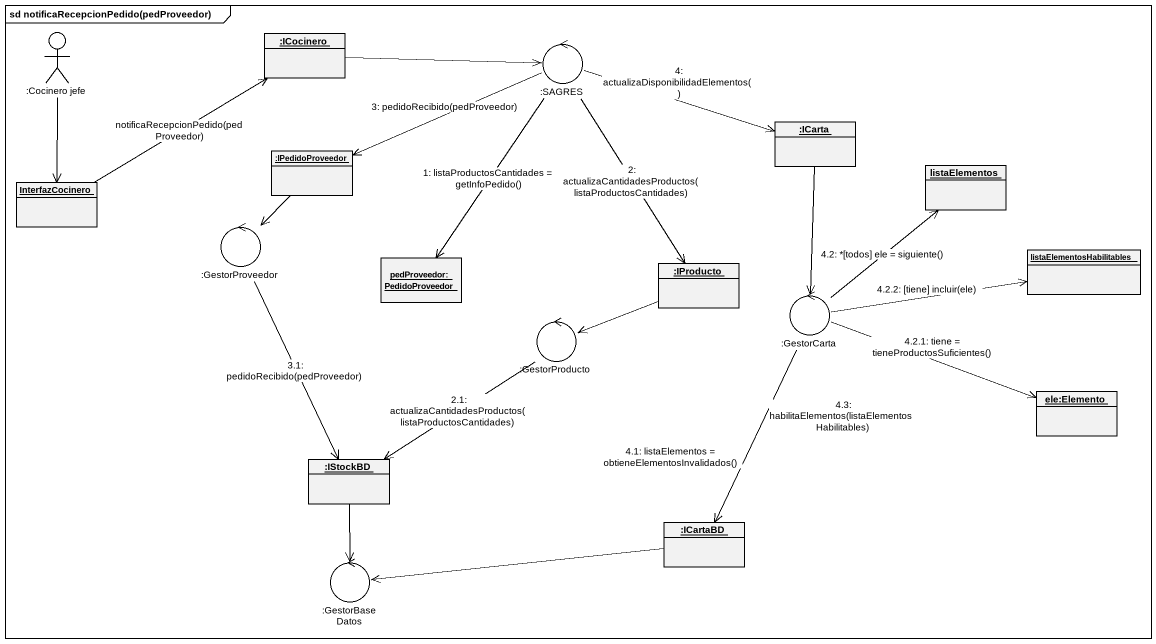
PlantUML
@startuml
mainframe sd notificaRecepcionPedido(pedProveedor)
allowmixing
hide circle
hide empty members
actor ":Cocinero jefe" as Cocinero_jefe
object ":ICocinero" as ICocinero
control ":SAGRES" as SAGRES
object ":ICarta" as ICarta
object ":IPedidoProveedor" as IPedidoProveedor
object listaElementos
object InterfazCocinero
control ":GestorProveedor" as GestorProveedor
object listaElementosHabilitables
object "pedProveedor: PedidoProveedor" as pedProveedor_PedidoProveedor
object ":IProducto" as IProducto
control ":GestorProducto" as GestorProducto
control ":GestorCarta" as GestorCarta
object "ele:Elemento" as ele_Elemento
object ":IStockBD" as IStockBD
object ":ICartaBD" as ICartaBD
control ":GestorBaseDatos" as GestorBaseDatos
Cocinero_jefe --> InterfazCocinero
ICocinero -right-> SAGRES
SAGRES -right-> ICarta : 4: actualizaDisponibilidadElementos()
SAGRES -left-> IPedidoProveedor : 3: pedidoRecibido(pedProveedor)
SAGRES --> pedProveedor_PedidoProveedor : 1: listaProductosCantidades = getInfoPedido()
SAGRES --> IProducto : 2: actualizaCantidadesProductos(listaProductosCantidades)
ICarta --> GestorCarta
IPedidoProveedor --> GestorProveedor
InterfazCocinero -up-> ICocinero : notificaRecepcionPedido(pedProveedor)
GestorProveedor --> IStockBD : 3.1: pedidoRecibido(pedProveedor)
IProducto -left-> GestorProducto
GestorProducto -left-> IStockBD : 2.1: actualizaCantidadesProductos(listaProductosCantidades)
GestorCarta -up-> listaElementos : 4.2: *[todos] ele = siguiente()
GestorCarta -right-> listaElementosHabilitables : 4.2.2: [tiene] incluir(ele)
GestorCarta -right-> ele_Elemento : 4.2.1: tiene = tieneProductosSuficientes()
GestorCarta -- ICartaBD : 4.3: habilitaElementos(listaElementosHabilitables)
GestorCarta --> ICartaBD : 4.1: listaElementos = obtieneElementosInvalidados()
IStockBD --> GestorBaseDatos
ICartaBD -left-> GestorBaseDatos
@enduml
